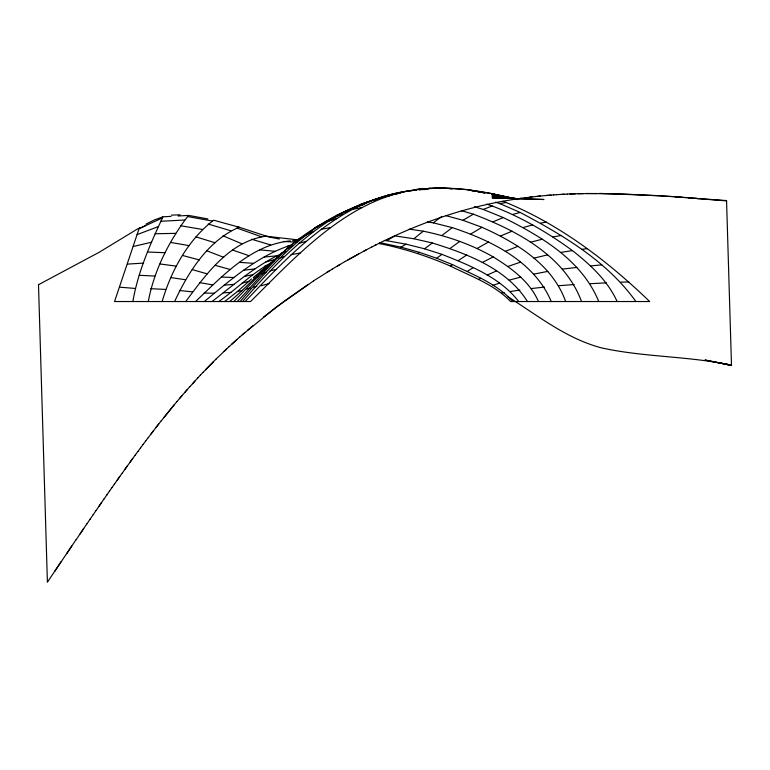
<?xml version="1.0" encoding="UTF-8"?>
<svg xmlns="http://www.w3.org/2000/svg" width="770" height="770" viewBox="0 0 770 770"><rect width="100%" height="100%" fill="white"/><g stroke="black" fill="none" stroke-linecap="round" stroke-linejoin="round"><path stroke-width="1.16" d="M132.892 301.532C137.888 271.935 150.294 243.907 162.99 216.822L171.104 216.37M148.292 301.532C154.106 270.203 169.188 240.615 188.496 215.417L178.062 215.995M162.143 301.532C171.104 270.713 187.89 240.028 213.627 220.201L239.143 227.227C208.016 240.538 188.39 271.945 174.617 301.532M139.37 227.824L114.538 301.532L250.577 301.532C302.408 250.077 359.715 186.109 439.362 188.458M61.09 561.715L47.403 582.197L38.5 284.727M54.68 571.427L71.716 546.046M66.74 553.62L76.134 539.549M76.143 539.77L83.68 528.48M80.099 533.966L87.01 523.61M87.02 523.821L90.157 518.999M90.167 519.211L93.17 514.61M93.18 514.812L96.067 510.404M96.077 510.606L101.563 502.435M98.858 506.554L104.219 498.613M104.219 498.806L106.828 494.86M106.838 495.052L109.417 491.154M109.427 491.337L112.006 487.458M185.734 301.532C206.129 274.168 229.633 241.28 265.91 236.188L298.413 239.942M112.006 487.641L114.586 483.772M114.595 483.955L119.764 476.457M117.184 480.288L122.353 472.819M122.363 472.992L127.531 465.6M124.952 469.363L132.719 458.448M130.13 462.173L135.308 454.897M135.318 455.051L137.897 451.374M137.907 451.528L140.496 447.87M140.496 448.015L143.085 444.386M143.095 444.531L145.684 440.931M145.684 441.075L148.273 437.504M148.283 437.639L153.471 430.709M150.872 434.222L158.659 424.029M156.069 427.485L161.257 420.738M161.267 420.853L174.27 404.702M163.866 417.581L176.879 401.594M240.134 301.532C274.062 262.07 311.099 220.701 362.506 204.849M176.879 401.69L182.086 395.472M237.285 301.532C258.104 280.001 276.093 255.515 300.589 237.786M179.487 398.61L187.303 389.485M242.598 301.532C282.224 255.871 327.818 208.237 389.601 195.811M184.694 392.556L189.911 386.55M233.839 301.532C261.117 273.774 286.864 243.31 321.465 224.243L314.612 228.17C336.49 215.379 359.234 202.924 384.105 197.149M189.921 386.627L197.746 377.935M192.529 383.72L195.137 380.852M245.178 301.532C291.984 252.271 343.949 195.994 416.166 190.2M197.755 378.012L200.364 375.134M200.364 375.202L202.972 372.372M202.982 372.439L216.062 359.051M205.6 369.706L213.444 361.698M229.662 301.532C249.143 285.555 265.024 265.486 285.824 251.039M277.354 257.411L282.186 252.57M195.59 301.532C222.607 275.881 251.097 244.85 290.29 240.875M216.072 359.099L229.181 346.529M223.935 351.486L226.553 349.012M229.181 346.567L239.682 337.048M231.809 344.151L237.064 339.406M224.667 301.532L237.333 291.589L251.511 279.01M239.691 337.077L244.947 332.467M242.319 334.767L276.555 306.932L313.544 280.906M253.263 277.508L271.781 262.454C252.339 272.859 236.737 288.894 218.805 301.532M247.574 330.234L249.326 328.742M250.211 328.001L252.839 325.797M204.32 301.532C231.347 279.375 258.499 255.062 292.6 244.648M327.539 221.337L329.291 219.883L342.631 213.916M384.326 240.452L386.684 240.683L394.991 235.918L413.885 238.748L423.259 231.192C447.726 236.12 471.51 244.504 493.195 256.911C511.241 268.133 529.77 281.397 538.442 301.532M212.039 301.532C234.504 284.255 256.179 265.275 282.138 253.311M263.369 317.192L284.467 301.041L308.25 284.4M427.437 221.895L433.346 222.857L441.72 216.437M441.826 235.553L452.24 227.622C491.366 240.548 534.418 261.405 551.233 301.532M386.684 240.683L406.079 244.167L424.539 248.797L432.317 242.983C467.563 253.869 507.035 268.846 527.45 301.532M503.147 201.288C558.51 223.55 606.972 260.366 649.678 301.532L510.577 301.532C494.359 284.486 471.211 276.478 450.566 266.112C427.523 256.141 403.538 248.286 378.859 243.513L380.938 242.877L400.891 247.122L419.429 252.348L436.638 258.258L441.951 254.35C469.681 265.409 499.961 277.19 518.72 301.532M260.279 271.502L265.563 267.633M450.566 266.112L452.587 264.639C473.637 274.919 496.958 283.649 512.849 301.532M449.998 248.441L459.882 241.337M269.991 263.86L274.332 260.789M458.246 260.645L466.726 254.957M294.92 242.396L310.3 232.328M417.638 253.522L419.429 252.348M313.534 280.867L332.072 269.221M264.399 266.516L266.305 265.313M254.052 278.711L258.229 276.112M467.303 271.348L473.338 267.594M137.926 228.709L99.157 252.291L38.5 284.708M326.778 272.436L329.425 270.799M332.072 269.182L345.326 261.348M348.56 210.518L352.506 208.179M345.663 212.414L352.564 208.304L364.759 204.166M470.778 233.993L482.01 227.304C516.15 242.531 552.485 264.543 565.652 301.532M337.375 266.045L340.022 264.476M445.859 215.629L462.924 220.287L473.377 214.185C516.583 230.557 564.593 255.582 581.523 301.532M345.326 261.396L366.558 249.672M400.891 247.122L406.079 244.167M477.102 248.489L488.594 241.963M347.982 259.875L358.589 253.975M314.612 228.17L329.291 219.883M478.478 279.529L480.788 278.268M287.2 248.72L292.706 245.803M363.902 251.116L371.872 246.92M482.28 262.493L493.195 256.911M371.872 246.958L376.299 244.677M374.528 245.601C418.947 222.944 466.687 206.35 516.112 199.074M145.886 224.137L154.289 219.989L162.73 216.89M373.334 200.624L377.473 198.573M373.334 200.652L377.493 198.67M362.834 204.618C379.6 196.831 397.734 191.797 416.147 190.075M145.453 225.697L139.101 228.613L162.374 217.929M336.702 215.562L352.564 208.304M329.233 219.777L335.383 217.015M487.141 275.092L496.496 270.925M336.634 215.427L343.41 212.443M262.079 273.976L265.977 272.301M306.855 234.398L313.602 231.549M500.519 235.986L512.204 231.154M493.002 221.798L503.282 217.573C541.291 236.332 582.101 260.453 598.742 301.532M505.332 251.357L518.037 246.275M474.32 206.687L483.233 209.45L492.184 205.975C520.886 216.938 547.634 232.453 572.389 250.577C590.292 264.649 607.549 280.463 617.136 301.532M279.019 258.431L284.313 256.4M137.089 234.609L158.187 226.659M398.292 193.482L403.576 191.615M493.041 285.324L499.586 283.081M507.873 266.468L520.568 262.118M395.116 194.55L403.596 191.672M360.581 204.474L368.945 201.644M360.591 204.502L368.984 201.75M328.761 221.086L336.711 218.565M378.859 243.513L380.938 242.887M246.612 289.068L250.202 287.97M242.165 283.187L248.883 281.262M298.837 243.368L306.104 241.308M261.174 285.766L269.086 283.572M265.669 262.05L274.688 259.577M523.1 227.535L532.744 224.869M509.143 280.155L520.741 277.075M512.474 214.493L520.212 212.453C563.149 235.254 607.155 261.3 635.895 301.532M530.588 242.203L542.378 239.191M270.27 270.847L276.093 269.394M534.014 258.133L547.605 254.86M237.333 291.589L242.473 290.377M133.21 246.506L151.507 242.232M253.494 287.114L256.833 286.363M244.35 276.42L253.263 274.563M533.774 274.12L547.826 271.387M495.524 202.154L499.971 203.665L506.419 202.423M352.573 209.334L361.496 207.64M385.972 195.821L394.721 194.165L385.943 195.724M321.273 229.258L330.234 227.631M540.588 223.127L546.315 222.087M291.089 254.658L300.175 253.041M552.802 236.968L561.07 235.524M501.751 292.879L504.129 292.485M560.627 252.454L572.389 250.577M510.529 291.474L519.885 290.078M516.102 199.006L532.224 196.928M419.592 189.805L430.132 188.352L418.437 189.795M518.788 198.602L521.473 198.217M581.62 249.393L587.221 248.652M524.158 197.852L526.853 197.505M529.539 197.168L540.299 196.061M562.398 269.105L576.894 267.421M243.58 270.231L254.889 268.942M531.348 288.558L544.409 287.085M537.604 196.254L551.06 195.128M264.1 257.074L276.834 255.823M590.677 265.929L601.813 264.87M293.765 240.596L298.413 240.182L292.61 240.673M545.67 195.484L553.746 194.926M224.157 285.16L233.868 284.38M416.204 189.69C450.229 185.031 484.494 191.037 517.421 199.574L491.905 193.867L517.401 199.045M558.789 285.708L574.16 284.553M553.746 194.839L556.441 194.743M416.195 189.41L440.931 187.813L467.265 189.641L480.182 192.038M556.441 194.656L559.135 194.569M127.502 264.1L143.509 263.09M223.271 292.86L230.913 292.388M559.126 194.483L564.516 194.271M561.821 194.329L567.211 194.146M590.147 283.716L606.346 282.84M160.689 221.269L184.723 220.018M287.114 246.294L290.55 246.131M567.211 194.05L575.296 193.828M171.402 215.148L180.122 214.792M569.906 193.924L583.381 193.626M577.981 193.645L596.865 193.511M155.078 233.743L175.81 233.358M620.851 282.109L628.821 281.964M586.076 193.472L623.864 194.03L675.627 196.706M421.883 189.535L425.425 189.564M599.56 193.395L661.671 195.773M421.864 189.381L425.415 189.439M204.243 293.062L214.464 293.245M517.392 198.689L543.995 199.497L492.03 197.842L517.392 198.689L491.982 196.206L517.392 198.824M221.413 277.065L233.81 277.508M147.628 252.04L165.28 252.704M150.699 288.702L165.617 289.414M139.226 275.285L154.914 276.064M283.331 241.482L296.893 242.175M661.68 195.994L681.797 197.149M239.47 262.339L253.609 263.35M688.582 197.64L675.637 196.956M696.475 198.237L681.816 197.409M688.592 197.919L726.553 200.556L731.49 365.23C688.611 355.952 644.259 357.328 601.486 347.876C566.451 338.665 537.787 315.517 507.651 296.575M696.484 198.525L726.572 200.903M119.725 287.181L134.942 288.423M259.471 249.855L275.159 251.27M179.574 290.502L192.51 291.888M448.592 188.573L452.154 189.025M159.987 263.956L176.34 266.16M409.226 229.133L423.259 231.192M170.517 277.527L185.512 279.741M468.449 190.017L491.905 193.655L503.513 196.802M517.392 198.776L491.934 194.829L517.401 199.103M189.218 215.513L207.881 218.94M180.652 225.774L202.443 229.431M170.603 242.425L189.276 245.659M199.69 282.638L212.77 284.89M468.449 190.046L475.494 191.297M477.833 191.72L480.182 192.134M484.879 192.972L482.53 192.558L484.879 192.914M187.505 216.524L212.193 221.019M721.105 363.132L731.5 365.5L704.954 360.004L731.49 365.307M279.337 239.008L268.711 236.929L237.68 226.736M511.617 198.362L491.914 193.963L496.554 195.166M413.885 238.748L432.317 242.983M433.346 222.857L452.24 227.622M498.873 195.763L502.358 196.668M182.683 255.496L199.42 259.962M215.292 265.352L230.278 269.529M192.211 269.587L207.294 273.899M461.307 210.643L473.377 214.185M208.179 224.022L230.808 230.779M251.559 239.22L270.694 244.947M195.936 236.871L214.955 242.714M725.956 363.844L731.5 365.567L731.481 364.893M424.539 248.797L441.951 254.35M486.582 204.137L492.184 205.975M232.54 250.029L249.143 255.746M236.842 228.026L261.473 236.804M462.924 220.287L482.01 227.304M207.034 250.866L223.695 257.324M436.638 258.258L452.587 264.639M483.233 209.45L503.282 217.573M223.011 235.822L241.867 243.782M499.971 203.665L520.212 212.453"/></g></svg>
